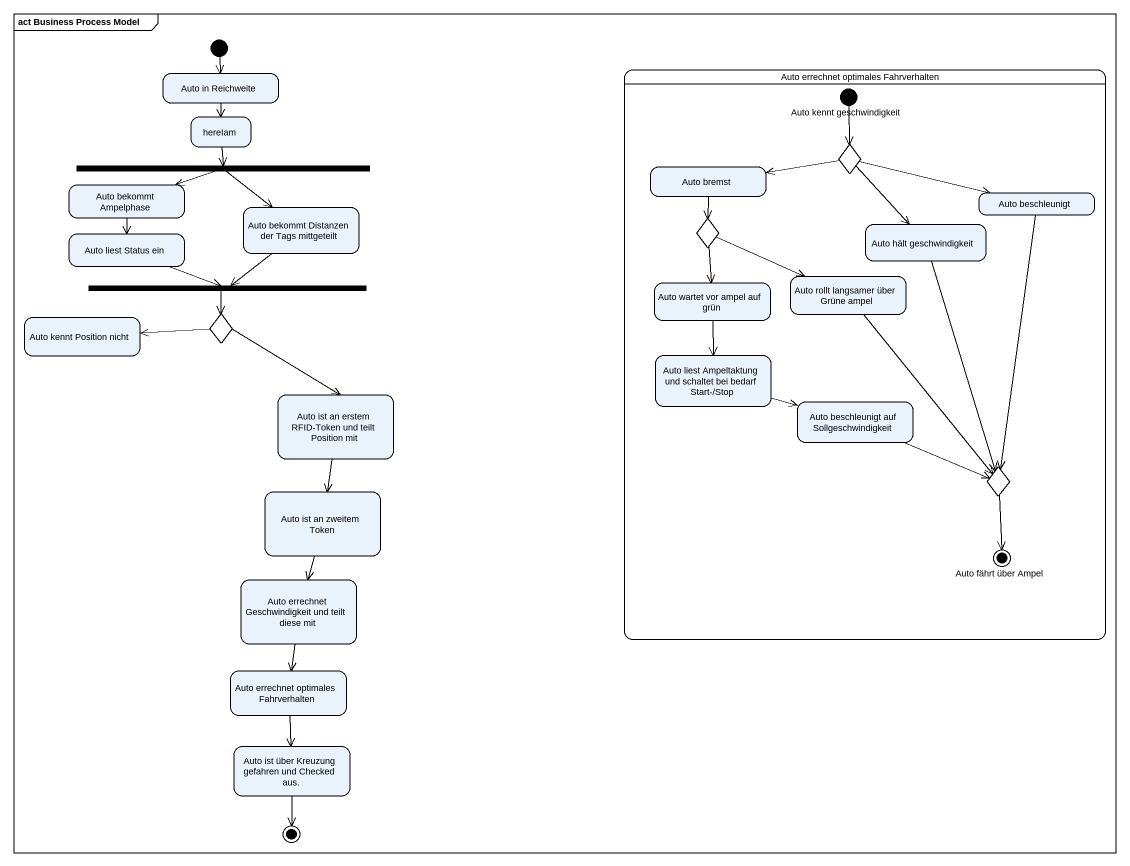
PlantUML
@startuml
mainframe act Business Process Model
hide empty description
state "Auto in Reichweite" as Auto_in_Reichweite
state "Auto errechnet optimales Fahrverhalten" as Auto_errechnet_optimales {
  state "Auto kennt geschwindigkeit" as Auto_kennt_geschwindigkeit <<start>>
  state choice1 <<choice>>
  state "Auto bremst" as Auto_bremst
  state "Auto beschleunigt" as Auto_beschleunigt
  state choice2 <<choice>>
  state "Auto hält geschwindigkeit" as Auto_hält_geschwindigkeit
  state "Auto rollt langsamer über Grüne ampel" as Auto_rollt_langsamer_über
  state "Auto wartet vor ampel auf grün" as Auto_wartet_vor_ampel_auf
  state "Auto liest Ampeltaktung und schaltet bei bedarf Start-/Stop" as Auto_liest_Ampeltaktung_und
  state "Auto beschleunigt auf Sollgeschwindigkeit" as Auto_beschleunigt_auf
  state choice4 <<choice>>
  state "Auto fährt über Ampel" as Auto_fährt_über_Ampel <<end>>
}
state hereIam
state "Auto bekommt Ampelphase" as Auto_bekommt_Ampelphase
state fork1 <<fork>>
state "Auto liest Status ein" as Auto_liest_Status_ein
state "Auto bekommt Distanzen der Tags mittgeteilt" as Auto_bekommt_Distanzen_der
state "Auto kennt Position nicht" as Auto_kennt_Position_nicht
state fork2 <<join>>
state choice3 <<choice>>
state "Auto ist an erstem RFID-Token und teilt Position mit" as Auto_ist_an_erstem_RFID
state "Auto ist an zweitem Token" as Auto_ist_an_zweitem_Token
state "Auto errechnet Geschwindigkeit und teilt diese mit" as Auto_errechnet
state "Auto errechnet optimales Fahrverhalten" as Auto_errechnet_optimales_2
state "Auto ist über Kreuzung gefahren und Checked aus." as Auto_ist_über_Kreuzung
[*] --> Auto_in_Reichweite
Auto_in_Reichweite --> hereIam
hereIam --> fork1
Auto_kennt_geschwindigkeit --> choice1
choice1 -left-> Auto_bremst
choice1 -right-> Auto_beschleunigt
choice1 --> Auto_hält_geschwindigkeit
Auto_bekommt_Ampelphase --> Auto_liest_Status_ein
fork1 -left-> Auto_bekommt_Ampelphase
fork1 --> Auto_bekommt_Distanzen_der
Auto_bremst --> choice2
Auto_beschleunigt --> choice4
Auto_liest_Status_ein -right-> fork2
Auto_bekommt_Distanzen_der --> fork2
choice2 -right-> Auto_rollt_langsamer_über
choice2 --> Auto_wartet_vor_ampel_auf
Auto_hält_geschwindigkeit --> choice4
Auto_rollt_langsamer_über --> choice4
fork2 --> choice3
choice3 -left-> Auto_kennt_Position_nicht
choice3 --> Auto_ist_an_erstem_RFID
Auto_wartet_vor_ampel_auf --> Auto_liest_Ampeltaktung_und
Auto_liest_Ampeltaktung_und -right-> Auto_beschleunigt_auf
Auto_ist_an_erstem_RFID --> Auto_ist_an_zweitem_Token
Auto_beschleunigt_auf -right-> choice4
choice4 --> Auto_fährt_über_Ampel
Auto_ist_an_zweitem_Token --> Auto_errechnet
Auto_errechnet --> Auto_errechnet_optimales_2
Auto_errechnet_optimales_2 --> Auto_ist_über_Kreuzung
Auto_ist_über_Kreuzung --> [*]
@enduml
